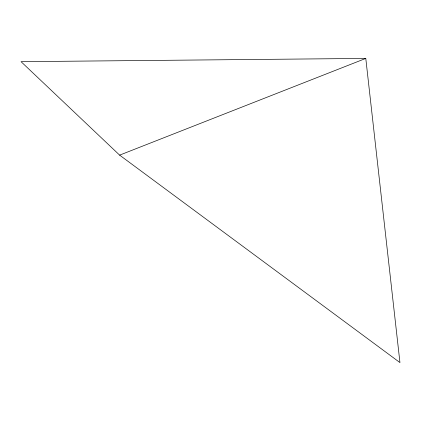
<?xml version="1.0" encoding="UTF-8"?>
<svg xmlns="http://www.w3.org/2000/svg" width="421" height="421" viewBox="0 0 421 421"><rect width="100%" height="100%" fill="white"/><g stroke="black" fill="none" stroke-linecap="round" stroke-linejoin="round"><path stroke-width="0.63" d="M119.632 155.133L365.786 58.419L399.95 362.581L119.632 155.133L21.05 61.671L365.786 58.419"/></g></svg>
